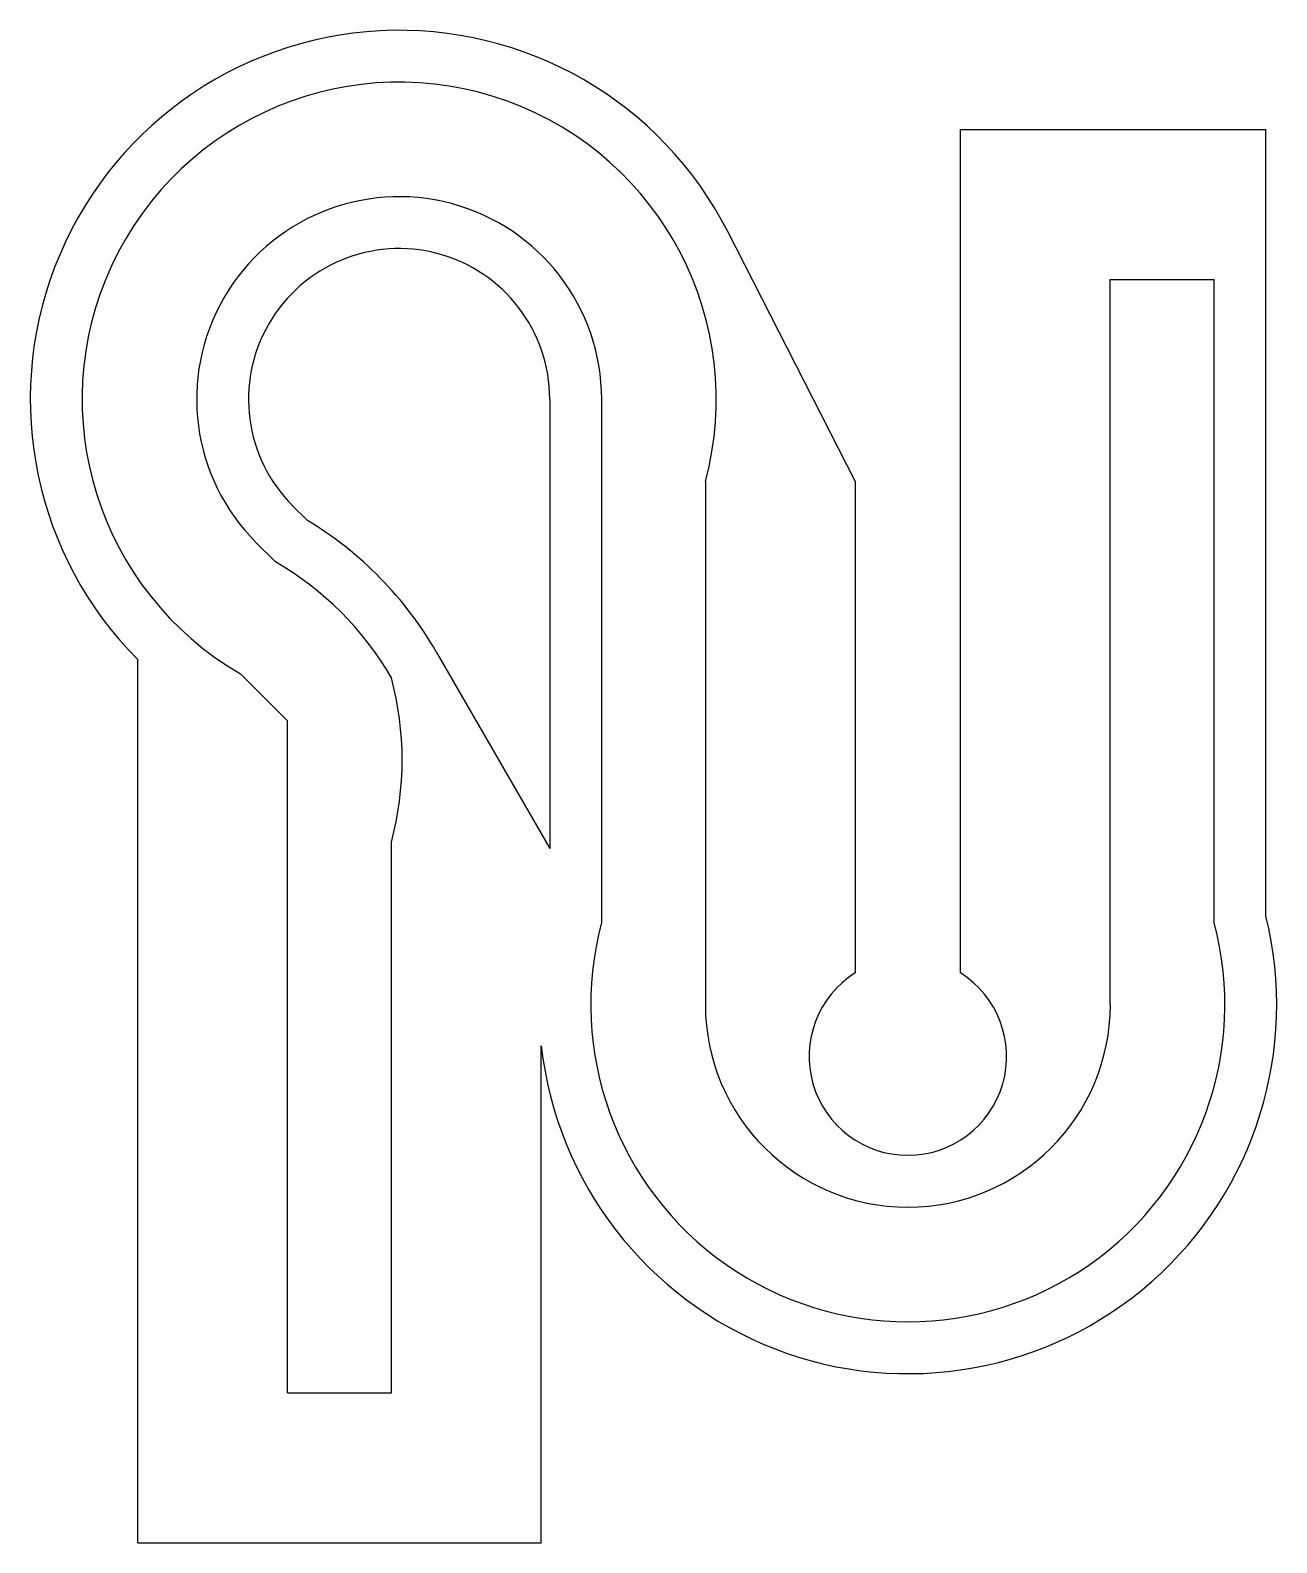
# Model space of a CAD drawing. Header units: inches. Extents: x 25 to 242, y 13 to 275.
import ezdxf

# ---------------------------------------------------------------- set-up
doc = ezdxf.new("R2010")
doc.units = ezdxf.units.IN
doc.header["$MEASUREMENT"] = 0

msp = doc.modelspace()

# ---------------------------------------------------------------- linework, layer by layer
for p, q in [((186.71, 257.81), (239.71, 257.81)), ((186.71, 111.54), (186.71, 257.81)), ((239.71, 121.42), (239.71, 257.81)), ((168.46, 196.81), (146.34, 240.14)), ((212.71, 106.04), (212.71, 231.81)), ((212.71, 231.81), (230.71, 231.81)), ((230.71, 120.28), (230.71, 231.81)), ((115.46, 211.04), (115.46, 133.13)), ((124.46, 211.04), (124.46, 120.28)), ((142.46, 196.81), (142.46, 106.04)), ((168.46, 196.81), (168.46, 111.54)), ((73.42, 190.02), (70.86, 192.57)), ((67.86, 182.85), (64.5, 186.21)), ((43.99, 12.72), (43.99, 165.88)), ((95.78, 167.22), (115.46, 133.13)), ((69.99, 155.26), (61.84, 163.41)), ((69.99, 38.72), (69.99, 155.26)), ((87.99, 38.72), (87.99, 134.25)), ((113.99, 12.72), (113.99, 98.89)), ((69.99, 38.72), (87.99, 38.72)), ((43.99, 12.72), (113.99, 12.72))]:
    msp.add_line(p, q)
for centre, radius, start, end in [((89.34, 211.04), 64, 27.0461, 224.883), ((89.34, 211.04), 55, 345, 240), ((89.34, 211.04), 35.13, 0, 225), ((89.34, 211.04), 26.13, 0, 225), ((40.36, 135.22), 64, 30, 58.8998), ((40.36, 135.22), 55, 30, 60), ((34.86, 148.48), 55, 345, 15), ((177.59, 106.04), 64, 186.4175, 13.8998), ((177.59, 106.04), 55, 165, 15), ((177.59, 97.04), 17.13, 122.1997, 57.8003), ((177.59, 106.04), 35.13, 180, 0)]:
    msp.add_arc(centre, radius, start, end)

doc.saveas('drawing.dxf')
